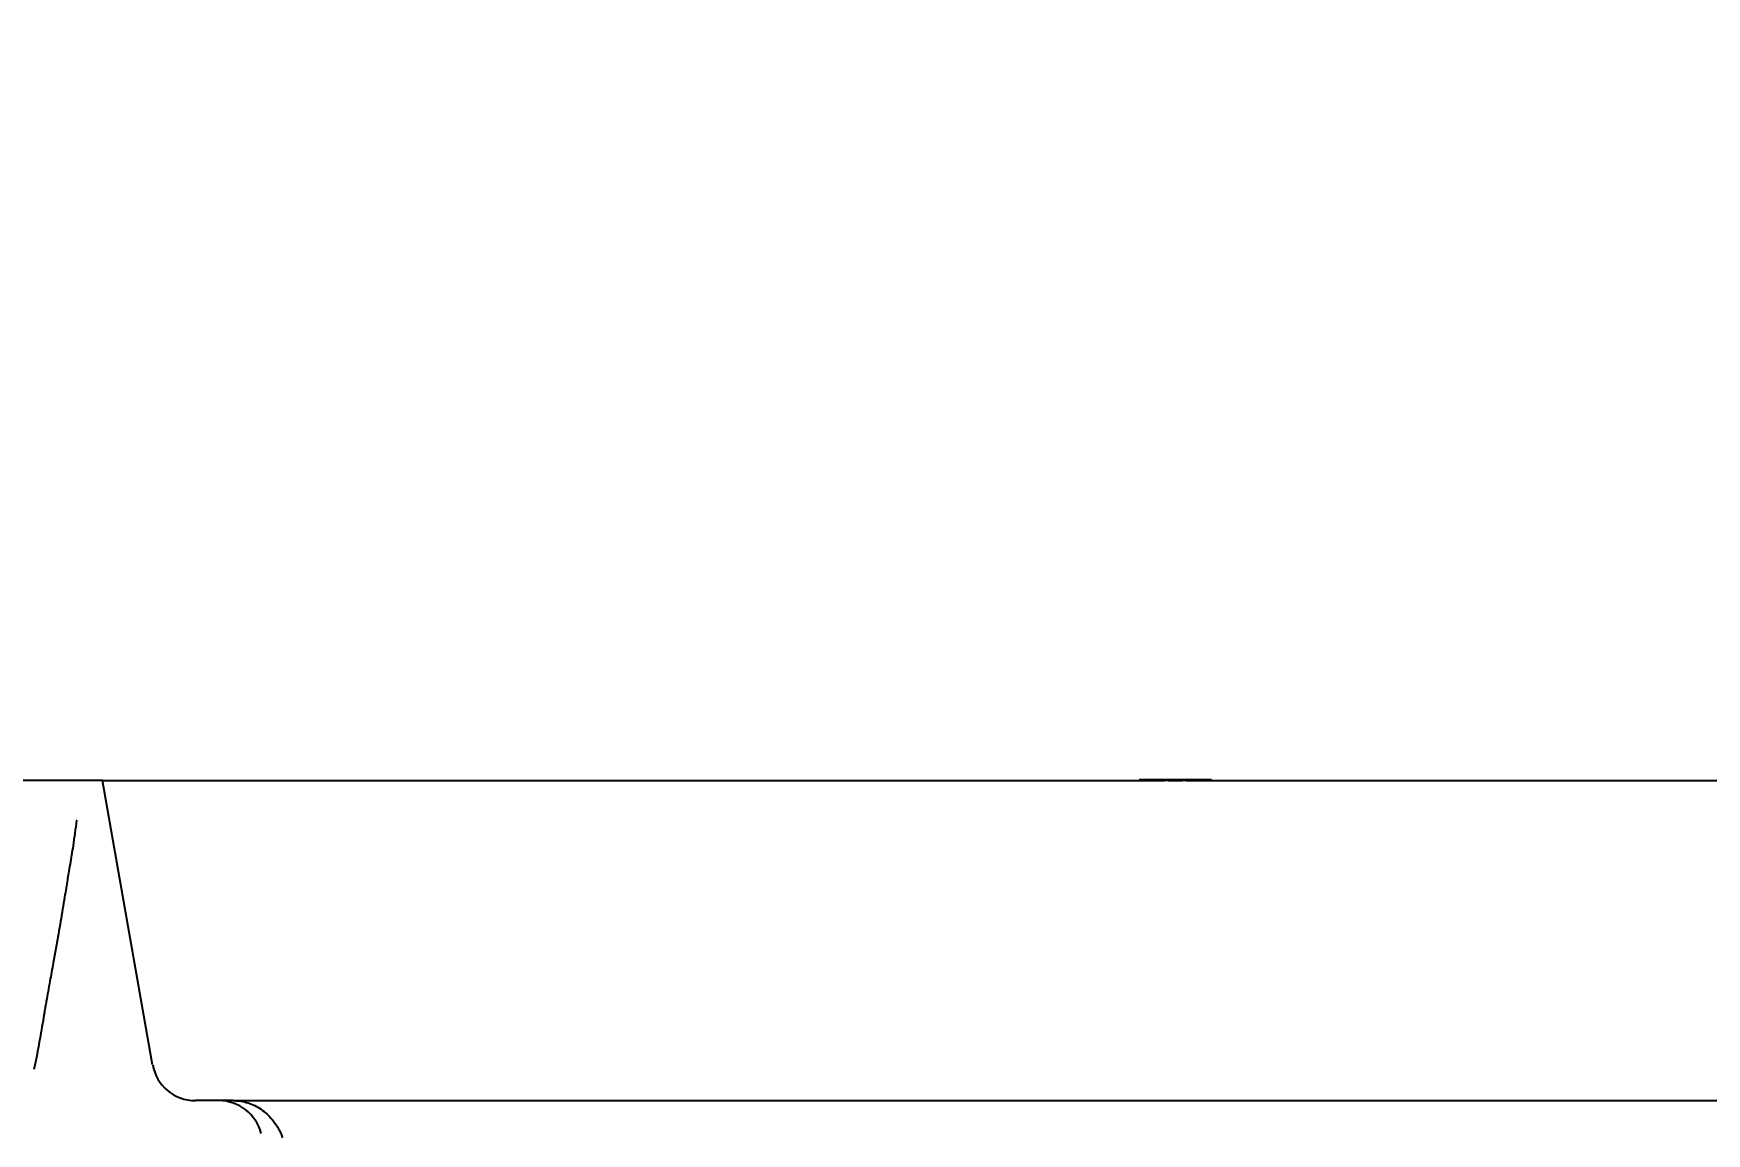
# Model space of a CAD drawing. Header units: millimetres. Extents: x 0 to 1486, y 0 to 1051.
# Drawn here: x 883.58 to 906.74, y 534.44 to 549.66 of the extents above; entities that cross this region are included whole.
import ezdxf

# ---------------------------------------------------------------- set-up
doc = ezdxf.new("R2010")
doc.units = ezdxf.units.MM
doc.header["$LTSCALE"] = 1.25
for name, color, linetype, lineweight, true_color in [('Bemaßungen(DIN)', 7, 'Continuous', 5, 0x262659), ('Schraffur', 7, 'Continuous', 9, 0x1e1e47), ('Sichtbare Kanten(DIN)', 7, 'Continuous', 25, 0x262659)]:
    doc.layers.add(name, color=color, linetype=linetype, lineweight=lineweight, true_color=true_color)
doc.styles.add('Aktuell-DINGroßer Text', font='arial.ttf')
doc.dimstyles.new('STANDARD-DIN', dxfattribs={"dimscale": 1.25, "dimtxt": 5.25, "dimasz": 2.5, "dimexe": 3.175, "dimexo": 0, "dimgap": 0.8, "dimtad": 1, "dimrnd": 1e-08, "dimtxsty": 'Aktuell-DINGroßer Text', "dimcen": 0.09, "dimdle": 10, "dimclrd": 256, "dimclre": 256, "dimclrt": 256, "dimazin": 2, "dimtfac": 0.666667, "dimtmove": 0, "dimatfit": 3, "dimfxl": 1, "dimtolj": 1, "dimlwd": 25, "dimlwe": 25, "dimarcsym": 0})

# ---------------------------------------------------------------- blocks, each defined once
blk = doc.blocks.new('*D134')
at = {"layer": 'Bemaßungen(DIN)', "color": 250, "linetype": 'Continuous', "lineweight": 25, "true_color": 0x3f3f3f, "transparency": 16777216}
for p, q in [((849.138, 539.324), (849.138, 593.293)), ((985.138, 539.324), (985.138, 593.293)), ((852.263, 589.324), (982.013, 589.324))]:
    blk.add_line(p, q, dxfattribs=at)
at = {"layer": 'Bemaßungen(DIN)', "color": 250, "linetype": 'Continuous', "true_color": 0x3f3f3f, "transparency": 16777216}
for points in [[(852.263, 589.845), (852.263, 588.803), (849.138, 589.324)], [(982.013, 589.845), (982.013, 588.803), (985.138, 589.324)]]:
    blk.add_solid(points, dxfattribs=at)
at = {"layer": 'Defpoints', "color": 0, "linetype": 'Continuous', "transparency": 16777216}
for p in [(985.138, 589.324), (849.138, 539.324), (985.138, 539.324)]:
    blk.add_point(p, dxfattribs=at)
at = {"layer": 'Bemaßungen(DIN)', "color": 179, "linetype": 'Continuous', "lineweight": 25, "true_color": 0x262659, "transparency": 16777216, "insert": (910.2, 597.03), "char_height": 6.5625, "attachment_point": 1, "style": 'Aktuell-DINGroßer Text'}
blk.add_mtext('\\A1;136', dxfattribs=at)

msp = doc.modelspace()

# ---------------------------------------------------------------- hatches: boundary and pattern name
at = {"layer": 'Schraffur'}
h = msp.add_hatch(dxfattribs=at)
h.set_pattern_fill('ANSI31', color=256, scale=31.75, style=0)
h.set_pattern_definition([(45, (0, 0), (-2.80633, 2.80633), [])])
h.paths.add_polyline_path([(899.288, 539.324), (899.488, 539.324), (899.488, 539.329), (899.288, 539.329)])

# ---------------------------------------------------------------- linework, layer by layer
at = {"layer": 'Sichtbare Kanten(DIN)'}
for p, q in [((884.538, 539.324), (880.738, 539.324)), ((884.538, 539.324), (885.326, 539.324)), ((885.232, 535.39), (884.538, 539.324)), ((885.326, 539.324), (899.238, 539.324)), ((899.888, 539.334), (898.888, 539.334)), ((898.888, 539.324), (898.888, 539.334)), ((899.238, 539.329), (899.288, 539.329)), ((899.238, 539.324), (899.238, 539.329)), ((899.288, 539.324), (899.238, 539.324)), ((899.488, 539.329), (899.288, 539.329)), ((899.288, 539.329), (899.288, 539.324)), ((899.288, 539.324), (899.488, 539.324)), ((899.488, 539.329), (899.538, 539.329)), ((899.488, 539.324), (899.488, 539.329)), ((899.538, 539.324), (899.488, 539.324)), ((899.538, 539.324), (899.538, 539.329)), ((899.538, 539.324), (913.45, 539.324)), ((899.888, 539.324), (899.888, 539.334)), ((886.151, 534.894), (885.823, 534.894)), ((886.348, 534.894), (886.151, 534.894)), ((886.348, 534.894), (887.509, 534.894)), ((886.348, 534.894), (886.348, 534.894)), ((887.509, 534.894), (911.267, 534.894))]:
    msp.add_line(p, q, dxfattribs=at)
for centre, start, end in [((885.823, 535.494), 190, 270), ((886.151, 534.294), 14, 90)]:
    msp.add_arc(centre, 0.6, start, end, dxfattribs=at)
for points, knots in [([(884.176, 538.771), (884.176, 538.771), (884.176, 538.771), (884.176, 538.771), (884.176, 538.771), (884.164, 538.657), (884.148, 538.537), (884.117, 538.335), (884.102, 538.25), (884.081, 538.125), (884.074, 538.082), (884.061, 538.008), (884.056, 537.976), (884.04, 537.879), (884.027, 537.798), (884.004, 537.657), (883.995, 537.6), (883.967, 537.43), (883.948, 537.315), (883.904, 537.067), (883.88, 536.931), (883.84, 536.713), (883.824, 536.629), (883.8, 536.498), (883.792, 536.449), (883.775, 536.353), (883.767, 536.312), (883.756, 536.244), (883.751, 536.218), (883.742, 536.167), (883.738, 536.142), (883.731, 536.1), (883.728, 536.081), (883.721, 536.042), (883.718, 536.02), (883.704, 535.943), (883.695, 535.886), (883.655, 535.659), (883.624, 535.491), (883.588, 535.324)], [0, 0, 0, 0, 0.0000227, 0.0000227, 0.0000575, 0.0000575, 0.0356437, 0.0356437, 0.0613827, 0.0613827, 0.0752613, 0.0752613, 0.0866227, 0.0866227, 0.1144108, 0.1144108, 0.1318721, 0.1318721, 0.1664986, 0.1664986, 0.207552, 0.207552, 0.2337768, 0.2337768, 0.2501175, 0.2501175, 0.2682321, 0.2682321, 0.2787155, 0.2787155, 0.286839, 0.286839, 0.2924829, 0.2924829, 0.2989379, 0.2989379, 0.3161468, 0.3161468, 0.3683621, 0.3683621, 0.3683621, 0.3683621]), ([(886.348, 534.894), (886.417, 534.894), (886.486, 534.884), (886.616, 534.843), (886.677, 534.813), (886.789, 534.735), (886.84, 534.687), (886.939, 534.57), (886.987, 534.498), (887.02, 534.406), (887.024, 534.393), (887.028, 534.379)], [0, 0, 0, 0, 0.0206505, 0.0206505, 0.04066916, 0.04066916, 0.06156667, 0.06156667, 0.08663742, 0.08663742, 0.09083953, 0.09083953, 0.09083953, 0.09083953])]:
    msp.add_open_spline(points, degree=3, knots=knots, dxfattribs=at)

# ---------------------------------------------------------------- dimensions: what is measured, and where the dimension line sits
at = {"layer": 'Bemaßungen(DIN)', "color": 250, "linetype": 'Continuous', "lineweight": 25, "true_color": 0x3f3f3f}
dim = msp.add_linear_dim(base=(985.138, 589.324), p1=(849.138, 539.324), p2=(985.138, 539.324), angle=180, dimstyle='STANDARD-DIN', override={"dimgap": 0.8, "dimdec": 2, "dimtol": 0, "dimlim": 0, "dimtp": 0, "dimtm": 0, "dimtdec": 2, "dimtofl": 0, "dimatfit": 1}, dxfattribs=at)
dim.commit()
dim.dimension.update_dxf_attribs({"geometry": '*D134', "text_midpoint": (917.138, 589.324), "dimtype": 160})

doc.saveas('drawing.dxf')
